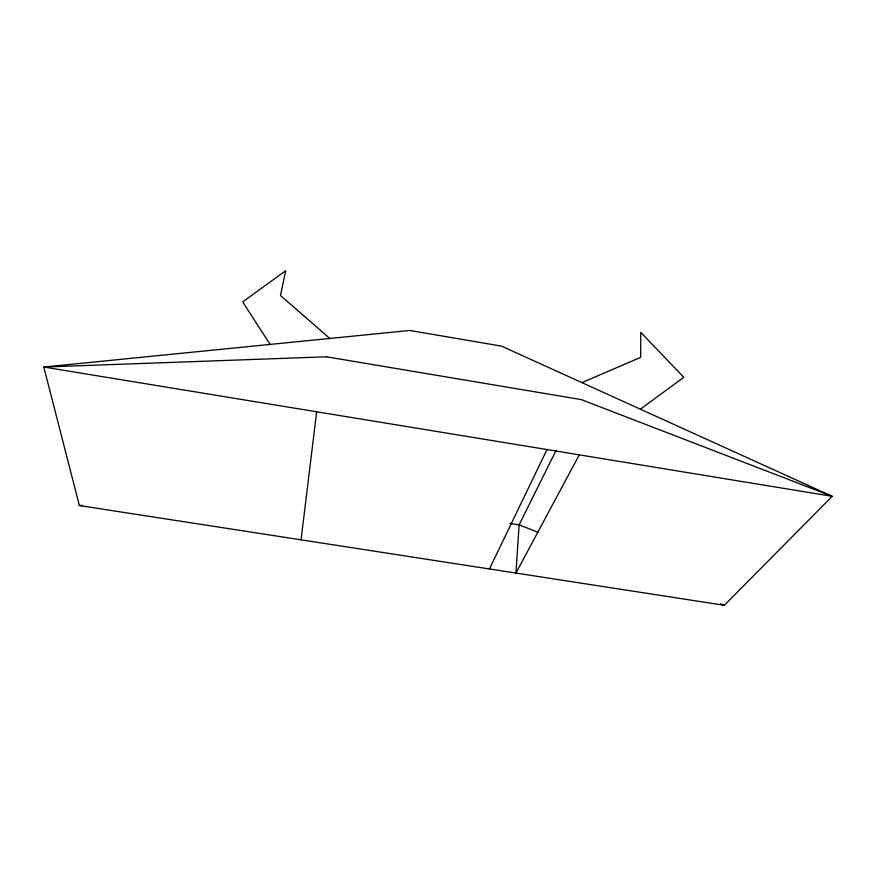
<?xml version="1.0" encoding="UTF-8"?>
<svg xmlns="http://www.w3.org/2000/svg" width="876" height="876" viewBox="0 0 876 876"><rect width="100%" height="100%" fill="white"/><g stroke="black" fill="none" stroke-linecap="round" stroke-linejoin="round"><path stroke-width="1.31" d="M301.059 539.835L316.663 411.775M489.443 568.962L546.985 449.541M555.942 450.68L519.118 524.855L515.942 573.068L579.266 454.841M724.332 605.294L832.2 496.32L501.609 346.151L409.793 330.46L43.8 367.033L79.377 505.551L724.332 605.294L720.532 603.805M640.422 409.201L683.784 377.293L640.772 332.376L640.663 357.375L581.916 382.626M79.377 505.551L82.092 505.386M509.777 523.377L519.118 524.855L538.116 532.301M329.792 338.454L280.462 295.475L285.707 270.706L242.707 301.892L270.093 344.421M326.507 356.795L43.8 367.033L832.2 496.32L581.292 399.609L326.507 356.795"/></g></svg>
